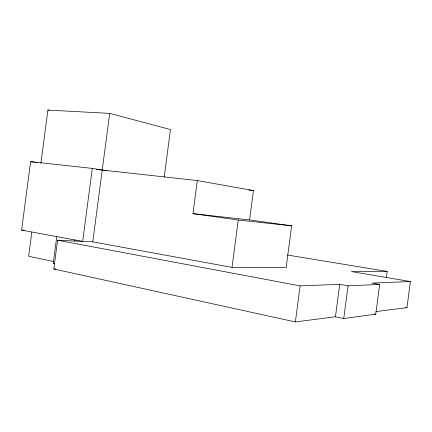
<?xml version="1.0" encoding="UTF-8"?>
<svg xmlns="http://www.w3.org/2000/svg" width="432" height="432" viewBox="0 0 432 432"><rect width="100%" height="100%" fill="white"/><g stroke="black" fill="none" stroke-linecap="round" stroke-linejoin="round"><path stroke-width="0.65" d="M92.291 168.399L82.685 241.391L21.6 230.11L30.613 161.633L92.291 168.399L106.855 170.84M31.838 232.033L28.647 256.273L53.692 261.565M40.889 163.301L47.893 110.074L109.685 113.384L170.478 129.551L164.225 177.044M54.551 263.822L53.233 263.542L56.781 236.606M375.937 311.607L406.966 307.633L410.4 281.551L371.909 283.063L379.674 284.429L375.759 314.167L343.732 318.519L335.437 316.796L295.375 321.926L53.8 269.006L57.591 240.219L92.772 241.861L232.016 267.386L286.141 267.71L291.654 225.828L249.561 219.958L192.98 213.64L197.332 180.554L98.89 169.695M74.471 241.245L74.644 239.906M92.772 241.861L109.685 113.384M232.016 267.386L238.253 220.018L291.654 225.828M249.561 219.958L253.427 190.571L197.332 180.554M295.375 321.926L300.116 285.887L339.709 284.332L348.035 285.838L379.674 284.429M335.437 316.796L339.709 284.332M343.732 318.519L348.035 285.838M386.446 277.339L387.223 271.426L287.372 255.01M387.223 271.426L351.394 271.566L410.4 281.551M53.8 269.006L55.804 269.006M53.233 263.542L54.518 263.552M21.6 230.11L24.289 230.267M96.223 169.403L97.556 169.549M248.74 190.037L253.427 190.571M192.98 213.64L238.253 220.018M30.613 161.633L34.468 162.259M35.753 162.47L37.033 162.675M57.591 240.219L300.116 285.887M405.643 307.384L406.966 307.633M374.468 313.907L375.759 314.167M47.893 110.074L49.205 110.392"/></g></svg>
